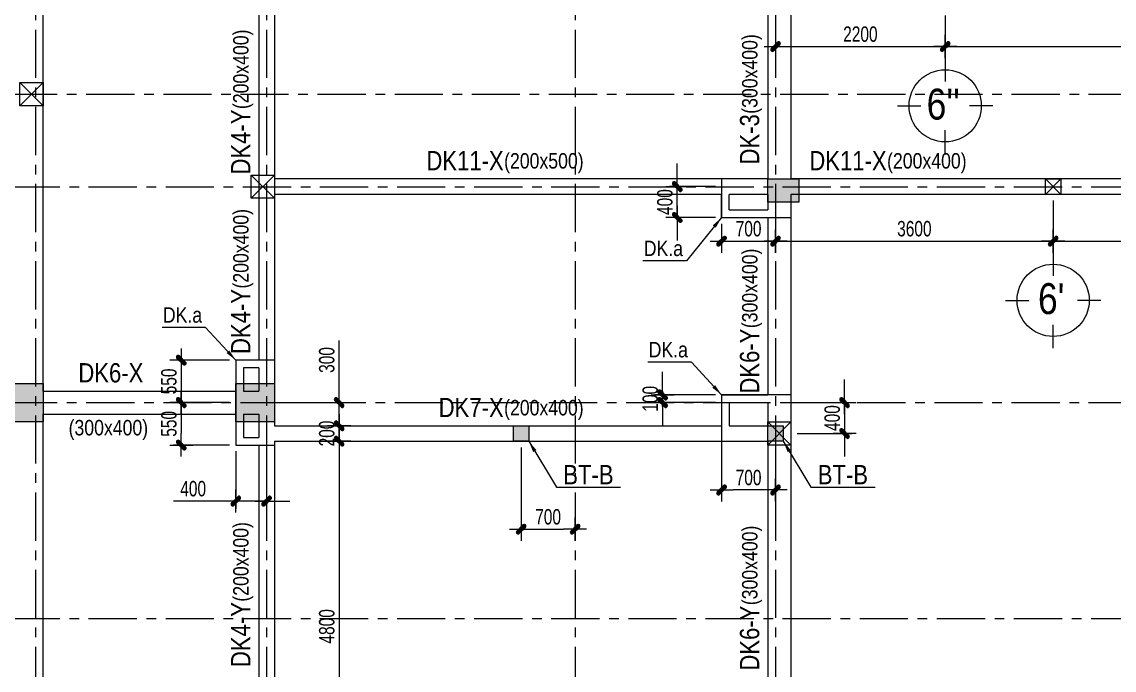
# Model space of a CAD drawing. Header units: millimetres. Extents: x -32285 to 839146, y -560248 to 114976.
# Drawn here: x 6725 to 20891, y 6482 to 14887 of the extents above; entities that cross this region are included whole.
import ezdxf
from ezdxf.enums import TextEntityAlignment as Align

# ---------------------------------------------------------------- set-up
doc = ezdxf.new("R2010")
doc.units = ezdxf.units.MM
doc.linetypes.add('CENTER', pattern=[2, 1.25, -0.25, 0.25, -0.25])
doc.layers.get('0').update_dxf_attribs({"lineweight": 20})
doc.layers.get('Defpoints').update_dxf_attribs({"lineweight": 9})
for name, color, linetype, lineweight in [('a', 2, 'Continuous', 20), ('A_Bao_Cot_S_0.2', 3, 'Continuous', 20), ('A_Bao_DK_S_0.2', 3, 'Continuous', 20), ('A_Center_S_0.09', 8, 'Continuous', 9), ('A_Hatch_Cot_S_0.2', 30, 'Continuous', 20), ('A_Note_Steel_S_0.09', 8, 'Continuous', 9), ('BT-1', 6, 'Continuous', 35), ('COT CAY 1', 10, 'Continuous', 20), ('COT CAY1', 6, 'Continuous', 20), ('DAU TRUC', 7, 'Continuous', 20), ('Dim P', 150, 'Continuous', 15), ('DK-X', 33, 'Continuous', 35), ('DK-Y', 6, 'Continuous', 35), ('GCT-S', 8, 'Continuous', 9), ('TTN', 4, 'Continuous', 20)]:
    doc.layers.add(name, color=color, linetype=linetype, lineweight=lineweight)
doc.styles.add('conden250', font='VHELVCN.TTF', dxfattribs={"height": 250})
doc.styles.add('Condense', font='VHELVCB.TTF', dxfattribs={"height": 400})
doc.styles.add('condense200', font='VHELVCN.TTF', dxfattribs={"height": 200})
doc.styles.add('Shx200', font='vn_vni.shx', dxfattribs={"width": 0.75, "bigfont": '@extfont2.shx'})
doc.dimstyles.new('SC 100 shx', dxfattribs={"dimtxt": 200, "dimasz": 150, "dimexe": 100, "dimexo": 80, "dimgap": 60, "dimtad": 1, "dimdec": 0, "dimtxsty": 'Shx200', "dimblk": 'STIK-01', "dimcen": -125, "dimdle": 100, "dimclrd": 8, "dimclre": 8, "dimclrt": 256, "dimadec": 0, "dimazin": 0, "dimtfac": 1, "dimtdec": 0, "dimtix": 1, "dimtmove": 0, "dimatfit": 3, "dimfxl": 1, "dimlwd": 9, "dimlwe": 9, "dimarcsym": 0})

# ---------------------------------------------------------------- blocks, each defined once
blk = doc.blocks.new('STIK-01')
at = {"lineweight": 13}
h = blk.add_hatch(color=8, dxfattribs=at)
edge = h.paths.add_edge_path()
edge.add_line((-0.162, -0.374), (0.374, 0.162))
edge.add_arc((0.268, 0.268), 0.15, 315, 495)
edge.add_line((0.162, 0.374), (-0.374, -0.162))
edge.add_arc((-0.268, -0.268), 0.15, 135, 315)
at = {"color": 8, "lineweight": 9}
for p, q in [((0, 0.212), (0, 1)), ((-0.212, 0), (-1, 0)), ((1, 0), (0.212, 0)), ((0, -1), (0, -0.212))]:
    blk.add_line(p, q, dxfattribs=at)
at = {"color": 8, "lineweight": 13}
blk.add_lwpolyline([(-0.162, -0.374), (0.374, 0.162, 1), (0.162, 0.374), (-0.374, -0.162, 1)], format="xyb", close=True, dxfattribs=at)
blk = doc.blocks.new('*D41')
at = {"layer": 'Defpoints', "color": 0, "linetype": 'Continuous', "transparency": 16777216}
for p in [(234852, -86833), (238452, -86733), (238452, -87339)]:
    blk.add_point(p, dxfattribs=at)
at = {"layer": 'Dim P', "color": 8, "linetype": 'Continuous', "lineweight": 9, "transparency": 16777216}
for p, q in [((238452, -86813), (238452, -87439)), ((234852, -86913), (234852, -87439)), ((235002, -87339), (238302, -87339))]:
    blk.add_line(p, q, dxfattribs=at)
at = {"layer": 'Dim P', "color": 8, "linetype": 'Continuous', "lineweight": 9, "transparency": 16777216, "xscale": 150, "yscale": 150, "zscale": 150, "rotation": 180}
blk.add_blockref('STIK-01', (234852, -87339), dxfattribs=at)
at = {"layer": 'Dim P', "color": 8, "linetype": 'Continuous', "lineweight": 9, "transparency": 16777216, "xscale": 150, "yscale": 150, "zscale": 150}
blk.add_blockref('STIK-01', (238452, -87339), dxfattribs=at)
at = {"layer": 'Dim P', "linetype": 'Continuous', "transparency": 16777216, "insert": (236652, -87179), "char_height": 200, "attachment_point": 5, "style": 'Shx200'}
blk.add_mtext('3600', dxfattribs=at)
blk = doc.blocks.new('*D42')
at = {"layer": 'Defpoints', "color": 0, "linetype": 'Continuous', "transparency": 16777216}
for p in [(238452, -86733), (242052, -86733), (242052, -87339)]:
    blk.add_point(p, dxfattribs=at)
at = {"layer": 'Dim P', "color": 8, "linetype": 'Continuous', "lineweight": 9, "transparency": 16777216}
for p, q in [((238452, -86813), (238452, -87439)), ((242052, -86813), (242052, -87439)), ((238602, -87339), (241902, -87339))]:
    blk.add_line(p, q, dxfattribs=at)
at = {"layer": 'Dim P', "color": 8, "linetype": 'Continuous', "lineweight": 9, "transparency": 16777216, "xscale": 150, "yscale": 150, "zscale": 150, "rotation": 180}
blk.add_blockref('STIK-01', (238452, -87339), dxfattribs=at)
at = {"layer": 'Dim P', "color": 8, "linetype": 'Continuous', "lineweight": 9, "transparency": 16777216, "xscale": 150, "yscale": 150, "zscale": 150}
blk.add_blockref('STIK-01', (242052, -87339), dxfattribs=at)
at = {"layer": 'Dim P', "linetype": 'Continuous', "transparency": 16777216, "insert": (240252, -87179), "char_height": 200, "attachment_point": 5, "style": 'Shx200'}
blk.add_mtext('3600', dxfattribs=at)
blk = doc.blocks.new('*D43')
at = {"layer": 'Defpoints', "color": 0, "linetype": 'Continuous', "transparency": 16777216}
for p in [(234852, -84333), (237052, -84333), (237052, -84817)]:
    blk.add_point(p, dxfattribs=at)
at = {"layer": 'Dim P', "color": 8, "linetype": 'Continuous', "lineweight": 9, "transparency": 16777216}
for p, q in [((234852, -84413), (234852, -84917)), ((237052, -84413), (237052, -84917)), ((235002, -84817), (236902, -84817))]:
    blk.add_line(p, q, dxfattribs=at)
at = {"layer": 'Dim P', "color": 8, "linetype": 'Continuous', "lineweight": 9, "transparency": 16777216, "xscale": 150, "yscale": 150, "zscale": 150, "rotation": 180}
blk.add_blockref('STIK-01', (234852, -84817), dxfattribs=at)
at = {"layer": 'Dim P', "color": 8, "linetype": 'Continuous', "lineweight": 9, "transparency": 16777216, "xscale": 150, "yscale": 150, "zscale": 150}
blk.add_blockref('STIK-01', (237052, -84817), dxfattribs=at)
at = {"layer": 'Dim P', "linetype": 'Continuous', "transparency": 16777216, "insert": (235952, -84657), "char_height": 200, "attachment_point": 5, "style": 'Shx200'}
blk.add_mtext('2200', dxfattribs=at)
blk = doc.blocks.new('*D44')
at = {"layer": 'Defpoints', "color": 0, "linetype": 'Continuous', "transparency": 16777216}
for p in [(237052, -84333), (242052, -84333), (242052, -84817)]:
    blk.add_point(p, dxfattribs=at)
at = {"layer": 'Dim P', "color": 8, "linetype": 'Continuous', "lineweight": 9, "transparency": 16777216}
for p, q in [((237052, -84413), (237052, -84917)), ((242052, -84413), (242052, -84917)), ((237202, -84817), (241902, -84817))]:
    blk.add_line(p, q, dxfattribs=at)
at = {"layer": 'Dim P', "color": 8, "linetype": 'Continuous', "lineweight": 9, "transparency": 16777216, "xscale": 150, "yscale": 150, "zscale": 150, "rotation": 180}
blk.add_blockref('STIK-01', (237052, -84817), dxfattribs=at)
at = {"layer": 'Dim P', "color": 8, "linetype": 'Continuous', "lineweight": 9, "transparency": 16777216, "xscale": 150, "yscale": 150, "zscale": 150}
blk.add_blockref('STIK-01', (242052, -84817), dxfattribs=at)
at = {"layer": 'Dim P', "linetype": 'Continuous', "transparency": 16777216, "insert": (239552, -84657), "char_height": 200, "attachment_point": 5, "style": 'Shx200'}
blk.add_mtext('5000', dxfattribs=at)
blk = doc.blocks.new('*D188')
at = {"layer": 'Defpoints', "color": 0, "linetype": 'Continuous', "transparency": 16777216}
for p in [(234152, -89733), (234852, -89983), (234152, -90565)]:
    blk.add_point(p, dxfattribs=at)
at = {"layer": 'Dim P', "color": 8, "linetype": 'Continuous', "lineweight": 9, "transparency": 16777216}
for p, q in [((234152, -89813), (234152, -90665)), ((234852, -90063), (234852, -90665)), ((234702, -90565), (234302, -90565))]:
    blk.add_line(p, q, dxfattribs=at)
at = {"layer": 'Dim P', "color": 8, "linetype": 'Continuous', "lineweight": 9, "transparency": 16777216, "xscale": 150, "yscale": 150, "zscale": 150, "rotation": 180}
blk.add_blockref('STIK-01', (234152, -90565), dxfattribs=at)
at = {"layer": 'Dim P', "color": 8, "linetype": 'Continuous', "lineweight": 9, "transparency": 16777216, "xscale": 150, "yscale": 150, "zscale": 150}
blk.add_blockref('STIK-01', (234852, -90565), dxfattribs=at)
at = {"layer": 'Dim P', "linetype": 'Continuous', "transparency": 16777216, "insert": (234502, -90405), "char_height": 200, "attachment_point": 5, "style": 'Shx200'}
blk.add_mtext('700', dxfattribs=at)
blk = doc.blocks.new('*D189')
at = {"layer": 'Defpoints', "color": 0, "linetype": 'Continuous', "transparency": 16777216}
for p in [(233387, -89333), (234152, -89333), (234152, -89433)]:
    blk.add_point(p, dxfattribs=at)
at = {"layer": 'Dim P', "color": 8, "linetype": 'Continuous', "lineweight": 9, "transparency": 16777216}
for p, q in [((233387, -89183), (233387, -89033)), ((234072, -89333), (233287, -89333)), ((233387, -89433), (233387, -89333)), ((234072, -89433), (233287, -89433)), ((233387, -89583), (233387, -89733))]:
    blk.add_line(p, q, dxfattribs=at)
at = {"layer": 'Dim P', "color": 8, "linetype": 'Continuous', "lineweight": 9, "transparency": 16777216, "xscale": 150, "yscale": 150, "zscale": 150}
for p, rotation in [((233387, -89333), 270), ((233387, -89433), 90)]:
    blk.add_blockref('STIK-01', p, dxfattribs=dict(at, rotation=rotation))
at = {"layer": 'Dim P', "linetype": 'Continuous', "transparency": 16777216, "insert": (233227, -89383), "char_height": 200, "attachment_point": 5, "rotation": 90, "style": 'Shx200'}
blk.add_mtext('100', dxfattribs=at)
blk = doc.blocks.new('*D190')
at = {"layer": 'Defpoints', "color": 0, "linetype": 'Continuous', "transparency": 16777216}
for p in [(235052, -89433), (235052, -89833), (235747, -89833)]:
    blk.add_point(p, dxfattribs=at)
at = {"layer": 'Dim P', "color": 8, "linetype": 'Continuous', "lineweight": 9, "transparency": 16777216}
for p, q in [((235747, -89283), (235747, -89133)), ((235132, -89433), (235847, -89433)), ((235747, -89433), (235747, -89833)), ((235132, -89833), (235847, -89833)), ((235747, -89983), (235747, -90133))]:
    blk.add_line(p, q, dxfattribs=at)
at = {"layer": 'Dim P', "color": 8, "linetype": 'Continuous', "lineweight": 9, "transparency": 16777216, "xscale": 150, "yscale": 150, "zscale": 150}
for p, rotation in [((235747, -89433), 270), ((235747, -89833), 90)]:
    blk.add_blockref('STIK-01', p, dxfattribs=dict(at, rotation=rotation))
at = {"layer": 'Dim P', "linetype": 'Continuous', "transparency": 16777216, "insert": (235587, -89633), "char_height": 200, "attachment_point": 5, "rotation": 90, "style": 'Shx200'}
blk.add_mtext('400', dxfattribs=at)
blk = doc.blocks.new('*D191')
at = {"layer": 'Defpoints', "color": 0, "linetype": 'Continuous', "transparency": 16777216}
for p in [(228352, -89733), (228352, -89933), (229192, -89933)]:
    blk.add_point(p, dxfattribs=at)
at = {"layer": 'Dim P', "color": 8, "linetype": 'Continuous', "lineweight": 9, "transparency": 16777216}
for p, q in [((229192, -89583), (229192, -89433)), ((228432, -89733), (229292, -89733)), ((229192, -89733), (229192, -89933)), ((228432, -89933), (229292, -89933)), ((229192, -90083), (229192, -90233))]:
    blk.add_line(p, q, dxfattribs=at)
at = {"layer": 'Dim P', "color": 8, "linetype": 'Continuous', "lineweight": 9, "transparency": 16777216, "xscale": 150, "yscale": 150, "zscale": 150}
for p, rotation in [((229192, -89733), 270), ((229192, -89933), 90)]:
    blk.add_blockref('STIK-01', p, dxfattribs=dict(at, rotation=rotation))
at = {"layer": 'Dim P', "linetype": 'Continuous', "transparency": 16777216, "insert": (229032, -89833), "char_height": 200, "attachment_point": 5, "rotation": 90, "style": 'Shx200'}
blk.add_mtext('200', dxfattribs=at)
blk = doc.blocks.new('*D192')
at = {"layer": 'Defpoints', "color": 0, "linetype": 'Continuous', "transparency": 16777216}
for p in [(228352, -89433), (229192, -89433), (228352, -89733)]:
    blk.add_point(p, dxfattribs=at)
at = {"layer": 'Dim P', "color": 8, "linetype": 'Continuous', "lineweight": 9, "transparency": 16777216}
for p, q in [((229192, -89283), (229192, -88627)), ((228432, -89433), (229292, -89433)), ((229192, -89733), (229192, -89433)), ((228432, -89733), (229292, -89733)), ((229192, -89883), (229192, -90033))]:
    blk.add_line(p, q, dxfattribs=at)
at = {"layer": 'Dim P', "color": 8, "linetype": 'Continuous', "lineweight": 9, "transparency": 16777216, "xscale": 150, "yscale": 150, "zscale": 150}
for p, rotation in [((229192, -89433), 270), ((229192, -89733), 90)]:
    blk.add_blockref('STIK-01', p, dxfattribs=dict(at, rotation=rotation))
at = {"layer": 'Dim P', "linetype": 'Continuous', "transparency": 16777216, "insert": (229032, -88880), "char_height": 200, "attachment_point": 5, "rotation": 90, "style": 'Shx200'}
blk.add_mtext('300', dxfattribs=at)
blk = doc.blocks.new('*D193')
at = {"layer": 'Defpoints', "color": 0, "linetype": 'Continuous', "transparency": 16777216}
for p in [(228352, -89933), (228352, -94733), (229192, -94733)]:
    blk.add_point(p, dxfattribs=at)
at = {"layer": 'Dim P', "color": 8, "linetype": 'Continuous', "lineweight": 9, "transparency": 16777216}
for p, q in [((228432, -89933), (229292, -89933)), ((229192, -90083), (229192, -94583)), ((228432, -94733), (229292, -94733))]:
    blk.add_line(p, q, dxfattribs=at)
at = {"layer": 'Dim P', "color": 8, "linetype": 'Continuous', "lineweight": 9, "transparency": 16777216, "xscale": 150, "yscale": 150, "zscale": 150}
for p, rotation in [((229192, -89933), 90), ((229192, -94733), 270)]:
    blk.add_blockref('STIK-01', p, dxfattribs=dict(at, rotation=rotation))
at = {"layer": 'Dim P', "linetype": 'Continuous', "transparency": 16777216, "insert": (229032, -92333), "char_height": 200, "attachment_point": 5, "rotation": 90, "style": 'Shx200'}
blk.add_mtext('4800', dxfattribs=at)
blk = doc.blocks.new('*D194')
at = {"layer": 'Defpoints', "color": 0, "linetype": 'Continuous', "transparency": 16777216}
for p in [(233577, -86633), (234152, -86633), (234152, -87033)]:
    blk.add_point(p, dxfattribs=at)
at = {"layer": 'Dim P', "color": 8, "linetype": 'Continuous', "lineweight": 9, "transparency": 16777216}
for p, q in [((233577, -86483), (233577, -86333)), ((234072, -86633), (233477, -86633)), ((233577, -87033), (233577, -86633)), ((234072, -87033), (233477, -87033)), ((233577, -87183), (233577, -87333))]:
    blk.add_line(p, q, dxfattribs=at)
at = {"layer": 'Dim P', "color": 8, "linetype": 'Continuous', "lineweight": 9, "transparency": 16777216, "xscale": 150, "yscale": 150, "zscale": 150}
for p, rotation in [((233577, -86633), 270), ((233577, -87033), 90)]:
    blk.add_blockref('STIK-01', p, dxfattribs=dict(at, rotation=rotation))
at = {"layer": 'Dim P', "linetype": 'Continuous', "transparency": 16777216, "insert": (233417, -86833), "char_height": 200, "attachment_point": 5, "rotation": 90, "style": 'Shx200'}
blk.add_mtext('400', dxfattribs=at)
blk = doc.blocks.new('*D195')
at = {"layer": 'Defpoints', "color": 0, "linetype": 'Continuous', "transparency": 16777216}
for p in [(234152, -87033), (234852, -87033), (234852, -87339)]:
    blk.add_point(p, dxfattribs=at)
at = {"layer": 'Dim P', "color": 8, "linetype": 'Continuous', "lineweight": 9, "transparency": 16777216}
for p, q in [((234152, -87113), (234152, -87439)), ((234852, -87113), (234852, -87439)), ((234302, -87339), (234702, -87339))]:
    blk.add_line(p, q, dxfattribs=at)
at = {"layer": 'Dim P', "color": 8, "linetype": 'Continuous', "lineweight": 9, "transparency": 16777216, "xscale": 150, "yscale": 150, "zscale": 150, "rotation": 180}
blk.add_blockref('STIK-01', (234152, -87339), dxfattribs=at)
at = {"layer": 'Dim P', "color": 8, "linetype": 'Continuous', "lineweight": 9, "transparency": 16777216, "xscale": 150, "yscale": 150, "zscale": 150}
blk.add_blockref('STIK-01', (234852, -87339), dxfattribs=at)
at = {"layer": 'Dim P', "linetype": 'Continuous', "transparency": 16777216, "insert": (234502, -87179), "char_height": 200, "attachment_point": 5, "style": 'Shx200'}
blk.add_mtext('700', dxfattribs=at)
blk = doc.blocks.new('*D223')
at = {"layer": 'Defpoints', "color": 0, "linetype": 'Continuous', "transparency": 16777216}
for p in [(227852, -89983), (228252, -89983), (228252, -90709)]:
    blk.add_point(p, dxfattribs=at)
at = {"layer": 'Dim P', "color": 8, "linetype": 'Continuous', "lineweight": 9, "transparency": 16777216}
for p, q in [((227852, -90063), (227852, -90809)), ((228252, -90063), (228252, -90809)), ((227702, -90709), (227046, -90709)), ((228252, -90709), (227852, -90709)), ((228402, -90709), (228552, -90709))]:
    blk.add_line(p, q, dxfattribs=at)
at = {"layer": 'Dim P', "color": 8, "linetype": 'Continuous', "lineweight": 9, "transparency": 16777216, "xscale": 150, "yscale": 150, "zscale": 150}
blk.add_blockref('STIK-01', (227852, -90709), dxfattribs=at)
at = {"layer": 'Dim P', "color": 8, "linetype": 'Continuous', "lineweight": 9, "transparency": 16777216, "xscale": 150, "yscale": 150, "zscale": 150, "rotation": 180}
blk.add_blockref('STIK-01', (228252, -90709), dxfattribs=at)
at = {"layer": 'Dim P', "linetype": 'Continuous', "transparency": 16777216, "insert": (227299, -90549), "char_height": 200, "attachment_point": 5, "style": 'Shx200'}
blk.add_mtext('400', dxfattribs=at)
blk = doc.blocks.new('*D224')
at = {"layer": 'Defpoints', "color": 0, "linetype": 'Continuous', "transparency": 16777216}
for p in [(227852, -88883), (227145, -89433), (227852, -89433)]:
    blk.add_point(p, dxfattribs=at)
at = {"layer": 'Dim P', "color": 8, "linetype": 'Continuous', "lineweight": 9, "transparency": 16777216}
for p, q in [((227772, -88883), (227045, -88883)), ((227145, -89033), (227145, -89283)), ((227772, -89433), (227045, -89433))]:
    blk.add_line(p, q, dxfattribs=at)
at = {"layer": 'Dim P', "color": 8, "linetype": 'Continuous', "lineweight": 9, "transparency": 16777216, "xscale": 150, "yscale": 150, "zscale": 150}
for p, rotation in [((227145, -88883), 90), ((227145, -89433), 270)]:
    blk.add_blockref('STIK-01', p, dxfattribs=dict(at, rotation=rotation))
at = {"layer": 'Dim P', "linetype": 'Continuous', "transparency": 16777216, "insert": (226985, -89158), "char_height": 200, "attachment_point": 5, "rotation": 90, "style": 'Shx200'}
blk.add_mtext('550', dxfattribs=at)
blk = doc.blocks.new('*D225')
at = {"layer": 'Defpoints', "color": 0, "linetype": 'Continuous', "transparency": 16777216}
for p in [(227852, -89433), (227145, -89983), (227852, -89983)]:
    blk.add_point(p, dxfattribs=at)
at = {"layer": 'Dim P', "color": 8, "linetype": 'Continuous', "lineweight": 9, "transparency": 16777216}
for p, q in [((227772, -89433), (227045, -89433)), ((227145, -89583), (227145, -89833)), ((227772, -89983), (227045, -89983))]:
    blk.add_line(p, q, dxfattribs=at)
at = {"layer": 'Dim P', "color": 8, "linetype": 'Continuous', "lineweight": 9, "transparency": 16777216, "xscale": 150, "yscale": 150, "zscale": 150}
for p, rotation in [((227145, -89433), 90), ((227145, -89983), 270)]:
    blk.add_blockref('STIK-01', p, dxfattribs=dict(at, rotation=rotation))
at = {"layer": 'Dim P', "linetype": 'Continuous', "transparency": 16777216, "insert": (226985, -89708), "char_height": 200, "attachment_point": 5, "rotation": 90, "style": 'Shx200'}
blk.add_mtext('550', dxfattribs=at)
blk = doc.blocks.new('COL-HTRU')
at = {"layer": 'A_Bao_Cot_S_0.2', "linetype": 'Continuous'}
for points in [[(-27576, 12170), (-27576, 12470), (-27176, 12470), (-27176, 12170)], [(-37376, 9320), (-37376, 9820), (-36976, 9820), (-36976, 9320)], [(-34476, 9320), (-34476, 9820), (-33976, 9820), (-33976, 9320)]]:
    blk.add_lwpolyline(points, close=True, dxfattribs=at)
at = {"layer": 'A_Hatch_Cot_S_0.2', "linetype": 'Continuous'}
for points in [[(-27176, 12170), (-27176, 12470), (-27576, 12170), (-27576, 12470)], [(-36976, 9320), (-36976, 9820), (-37376, 9320), (-37376, 9820)], [(-33976, 9320), (-33976, 9820), (-34476, 9320), (-34476, 9820)]]:
    blk.add_trace(points, dxfattribs=at)
blk = doc.blocks.new('TDV-TYPE1')
at = {"color": 8, "linetype": 'ByBlock', "lineweight": 20}
for p, q in [((0, 618), (0, 317)), ((-618, 0), (-317, 0)), ((618, 0), (317, 0)), ((0, -618), (0, -317))]:
    blk.add_line(p, q, dxfattribs=at)
at = {"color": 7, "linetype": 'ByBlock', "lineweight": 20}
blk.add_circle((0, 0), 468, dxfattribs=at)
at = {"color": 1, "linetype": 'ByBlock', "style": 'Condense'}
for tag, height, p in [('10', 400, (-67, 22)), ('A', 200, (275, -119))]:
    blk.add_attdef(tag, text='', height=height, dxfattribs=at).set_placement(p, align=Align.MIDDLE_CENTER)
blk = doc.blocks.new('MyBlock22')
at = {"layer": 'COT CAY 1'}
for p, q in [((-22400, -7500), (-22100, -7200)), ((-22100, -7500), (-22400, -7200)), ((-19400, -8700), (-19100, -8400)), ((-19100, -8700), (-19400, -8400)), ((-9100, -8650), (-8900, -8450)), ((-8900, -8650), (-9100, -8450)), ((-12700, -11900), (-12400, -11600)), ((-12400, -11900), (-12700, -11600))]:
    blk.add_line(p, q, dxfattribs=at)
for points in [[(-22400, -7500), (-22400, -7200), (-22100, -7200), (-22100, -7500)], [(-19400, -8700), (-19400, -8400), (-19100, -8400), (-19100, -8700)], [(-9100, -8650), (-9100, -8450), (-8900, -8450), (-8900, -8650)], [(-12700, -11900), (-12700, -11600), (-12400, -11600), (-12400, -11900)]]:
    blk.add_lwpolyline(points, close=True, dxfattribs=at)
blk = doc.blocks.new('*D269')
at = {"layer": 'Defpoints', "color": 0, "linetype": 'Continuous', "transparency": 16777216}
for p in [(231552, -89933), (232252, -90748), (232252, -91074)]:
    blk.add_point(p, dxfattribs=at)
at = {"layer": 'Dim P', "color": 8, "linetype": 'Continuous', "lineweight": 9, "transparency": 16777216}
for p, q in [((231552, -90013), (231552, -91174)), ((232252, -90828), (232252, -91174)), ((231702, -91074), (232102, -91074))]:
    blk.add_line(p, q, dxfattribs=at)
at = {"layer": 'Dim P', "color": 8, "linetype": 'Continuous', "lineweight": 9, "transparency": 16777216, "xscale": 150, "yscale": 150, "zscale": 150, "rotation": 180}
blk.add_blockref('STIK-01', (231552, -91074), dxfattribs=at)
at = {"layer": 'Dim P', "color": 8, "linetype": 'Continuous', "lineweight": 9, "transparency": 16777216, "xscale": 150, "yscale": 150, "zscale": 150}
blk.add_blockref('STIK-01', (232252, -91074), dxfattribs=at)
at = {"layer": 'Dim P', "linetype": 'Continuous', "transparency": 16777216, "insert": (231902, -90914), "char_height": 200, "attachment_point": 5, "style": 'Shx200'}
blk.add_mtext('700', dxfattribs=at)
blk = doc.blocks.new('BTT1 - UPDATE')
at = {"layer": 'COT CAY1', "linetype": 'Continuous'}
h = blk.add_hatch(color=5, dxfattribs=at)
h.dxf.hatch_style = 1
h.paths.add_polyline_path([(965960, -111705), (966160, -111705), (966160, -111905), (965960, -111905)])
h = blk.add_hatch(color=5, dxfattribs=at)
h.dxf.hatch_style = 1
h.paths.add_polyline_path([(969260, -111705), (969460, -111705), (969460, -111905), (969260, -111905)])
at = {"layer": 'COT CAY1', "color": 5}
for points in [[(965960, -111705), (966160, -111705), (966160, -111905), (965960, -111905)], [(969260, -111705), (969460, -111705), (969460, -111905), (969260, -111905)]]:
    blk.add_lwpolyline(points, close=True, dxfattribs=at)
at = {"layer": 'BT-1', "color": 5, "linetype": 'Continuous', "ltscale": 0.4, "style": 'conden250'}
for p in [(966933, -112539), (970233, -112539)]:
    blk.add_text('BT-B', height=250, dxfattribs=at).set_placement(p, align=Align.BOTTOM_CENTER)
at = {"layer": 'A_Note_Steel_S_0.09', "linetype": 'Continuous'}
for points in [[(966160, -111905), (966519, -112502), (967350, -112502)], [(969460, -111905), (969819, -112502), (970650, -112502)]]:
    blk.add_leader(points, dimstyle='SC 100 shx', override={"dimgap": 60, "dimtad": 0}, dxfattribs=at)

msp = doc.modelspace()

# ---------------------------------------------------------------- linework, layer by layer
at = {"layer": 'a', "linetype": 'Continuous'}
for p, q in [((15800, 12850), (15800, 12350)), ((15800, 12350), (16700, 12350)), ((10000, 10500), (9500, 10500)), ((9500, 10500), (9500, 9400)), ((16700, 10050), (15800, 10050)), ((15800, 10050), (15800, 9450)), ((9500, 9400), (10000, 9400))]:
    msp.add_line(p, q, dxfattribs=at)
at = {"layer": 'A_Bao_DK_S_0.2', "linetype": 'Continuous'}
for p, q in [((7000, 10100), (7000, 17800)), ((9800, 17400), (9800, 10500)), ((10000, 15050), (10000, 12850)), ((16400, 15050), (16400, 12850)), ((16700, 15050), (16700, 12850)), ((16400, 12850), (10000, 12850)), ((23600, 12850), (16700, 12850)), ((15800, 12650), (10000, 12650)), ((10000, 12650), (10000, 9650)), ((15800, 12350), (15800, 12650)), ((16400, 12650), (15900, 12650)), ((15900, 12450), (15900, 12650)), ((16400, 12650), (16400, 12450)), ((24850, 12650), (16700, 12650)), ((16700, 12650), (16700, 4750)), ((15800, 12350), (16400, 12350)), ((15900, 12450), (16400, 12450)), ((16400, 12350), (16400, 10050)), ((9800, 10400), (9800, 10100)), ((7000, 10100), (9500, 10100)), ((9600, 10100), (9800, 10100)), ((15800, 10050), (16400, 10050)), ((15800, 10050), (15800, 9650)), ((15900, 9950), (16400, 9950)), ((15900, 9950), (15900, 9650)), ((16400, 9950), (16400, 9650)), ((7000, 4750), (7000, 9800)), ((7000, 9800), (9500, 9800)), ((9600, 9800), (9800, 9800)), ((9800, 9800), (9800, 9500)), ((10000, 9650), (15800, 9650)), ((15900, 9650), (16400, 9650)), ((9800, 9400), (9800, 5750)), ((10000, 9450), (10000, 4750)), ((10000, 9450), (16400, 9450)), ((16400, 9450), (16400, 4750))]:
    msp.add_line(p, q, dxfattribs=at)
for points in [[(9800, 10500), (9500, 10500), (9500, 10100)], [(9800, 10400), (9600, 10400), (9600, 10100)], [(9500, 9800), (9500, 9400), (9800, 9400)], [(9600, 9800), (9600, 9500), (9800, 9500)]]:
    msp.add_lwpolyline(points, dxfattribs=at)
at = {"layer": 'A_Center_S_0.09', "linetype": 'CENTER', "ltscale": 500}
for p, q in [((6900, 29784.7), (6900, -4531.6)), ((9900, 29784.7), (9900, -4531.6)), ((13900, 29784.7), (13900, -4531.6)), ((16500, 29784.7), (16500, -4531.6)), ((-7439.8, 13950), (52833.4, 13950)), ((-7408.4, 12750), (52833.4, 12750)), ((-7439.8, 9950), (52833.4, 9950)), ((-7408.4, 7150), (52833.4, 7150))]:
    msp.add_line(p, q, dxfattribs=at)

# ---------------------------------------------------------------- block references
at = {"layer": 'A_Bao_Cot_S_0.2', "linetype": 'Continuous'}
msp.add_blockref('COL-HTRU', (43976.4, 379.9), dxfattribs=at)
at = {"layer": 'COT CAY 1'}
msp.add_blockref('MyBlock22', (29100, 21300), dxfattribs=at)
at = {"layer": 'DAU TRUC', "linetype": 'Continuous'}
ref = msp.add_blockref('TDV-TYPE1', (18700, 13797.9), dxfattribs=at)
ref.add_attrib('10', "6''", dxfattribs={"layer": '0', "color": 1, "linetype": 'ByBlock', "height": 400, "style": 'Condense'}).set_placement((18674.8, 13820), align=Align.MIDDLE_CENTER)
ref = msp.add_blockref('TDV-TYPE1', (20100, 11276.3), dxfattribs=at)
ref.add_attrib('10', "6'", dxfattribs={"layer": '0', "color": 1, "linetype": 'ByBlock', "height": 400, "style": 'Condense'}).set_placement((20074.8, 11298.5), align=Align.MIDDLE_CENTER)
at = {"layer": 'GCT-S', "linetype": 'Continuous'}
msp.add_blockref('BTT1 - UPDATE', (-952860, 121355.5), dxfattribs=at)

# ---------------------------------------------------------------- texts
at = {"layer": 'a', "linetype": 'Continuous', "ltscale": 0.4, "style": 'conden250'}
for p in [(14790.5, 11790), (8554.1, 10926.9), (14854.1, 10476.9)]:
    msp.add_text('DK.a', height=200, dxfattribs=at).set_placement(p, align=Align.BOTTOM_LEFT)
at = {"layer": 'DK-X', "linetype": 'Continuous', "ltscale": 0.4, "style": 'conden250'}
for s, p in [('DK11-X', (12973.9, 13087)), ('DK11-X', (17940.5, 13087)), ('DK6-X', (8301, 10337)), ('DK7-X', (12973.9, 9887))]:
    msp.add_text(s, height=250, dxfattribs=at).set_placement(p, align=Align.MIDDLE_RIGHT)
at = {"layer": 'DK-Y', "linetype": 'Continuous', "ltscale": 0.4, "style": 'conden250'}
for s, p in [('DK4-Y', (9563.1, 13750.5)), ('DK-3', (16163.1, 13689.5)), ('DK4-Y', (9563.1, 11424.1)), ('DK6-Y', (16163.1, 10910.3)), ('DK4-Y', (9563.1, 7365)), ('DK6-Y', (16163.1, 7319.3))]:
    msp.add_text(s, height=250, rotation=90, dxfattribs=at).set_placement(p, align=Align.MIDDLE_RIGHT)
at = {"layer": 'TTN', "linetype": 'Continuous', "ltscale": 0.4, "style": 'condense200'}
for s, p in [('(200x400)', (9565.2, 13755.8)), ('(300x400)', (16165.2, 13694.8)), ('(200x400)', (9565.2, 11429.4)), ('(300x400)', (16165.2, 10915.6)), ('(200x400)', (9565.2, 7370.3)), ('(300x400)', (16165.2, 7324.6))]:
    msp.add_text(s, height=200, rotation=90, dxfattribs=at).set_placement(p, align=Align.MIDDLE_LEFT)
for s, p in [('(200x500)', (12979.2, 13084.9)), ('(200x400)', (17945.8, 13084.9)), ('(200x400)', (12979.2, 9884.9)), ('(300x400)', (7331.3, 9625.7))]:
    msp.add_text(s, height=200, dxfattribs=at).set_placement(p, align=Align.MIDDLE_LEFT)

# ---------------------------------------------------------------- dimensions: what is measured, and where the dimension line sits
at = {"layer": 'Dim P', "linetype": 'Continuous'}
for base, p1, p2, picture, middle in [((18700, 14566.2), (16500, 15050), (18700, 15050), '*D43', (17600, 14726.2)), ((20100, 12044.7), (16500, 12550), (20100, 12650), '*D41', (18300, 12204.7)), ((16500, 12044.7), (15800, 12350), (16500, 12350), '*D195', (16150, 12204.7)), ((15800, 8818.5), (16500, 9400), (15800, 9650), '*D188', (16150, 8978.5)), ((13900, 8308.7), (13200, 9450), (13900, 8635.7), '*D269', (13550, 8468.7))]:
    dim = msp.add_linear_dim(base=base, p1=p1, p2=p2, dimstyle='SC 100 shx', dxfattribs=at)
    dim.commit()
    dim.dimension.update_dxf_attribs({"geometry": picture, "text_midpoint": middle, "insert": (-218352.1, 99383.2)})
for base, p1, p2, picture, middle in [((23700, 14566.2), (18700, 15050), (23700, 15050), '*D44', (21200, 14726.2)), ((23700, 12044.7), (20100, 12650), (23700, 12650), '*D42', (21900, 12204.7))]:
    dim = msp.add_linear_dim(base=base, p1=p1, p2=p2, dimstyle='SC 100 shx', override={"dimtmove": 1}, dxfattribs=at)
    dim.commit()
    dim.dimension.update_dxf_attribs({"geometry": picture, "text_midpoint": middle, "insert": (-218352.1, 99383.2)})
for base, p1, p2, picture, middle in [((15225.1, 12750), (15800, 12350), (15800, 12750), '*D194', (15065.1, 12550)), ((8792.4, 9950), (9500, 10500), (9500, 9950), '*D224', (8632.4, 10225)), ((15034.9, 10050), (15800, 9950), (15800, 10050), '*D189', (14874.9, 10000)), ((17395.2, 9550), (16700, 9950), (16700, 9550), '*D190', (17235.2, 9750)), ((8792.4, 9400), (9500, 9950), (9500, 9400), '*D225', (8632.4, 9675)), ((10839.8, 9450), (10000, 9650), (10000, 9450), '*D191', (10679.8, 9550)), ((10839.8, 4650), (10000, 9450), (10000, 4650), '*D193', (10679.8, 7050))]:
    dim = msp.add_linear_dim(base=base, p1=p1, p2=p2, angle=90, dimstyle='SC 100 shx', dxfattribs=at)
    dim.commit()
    dim.dimension.update_dxf_attribs({"geometry": picture, "text_midpoint": middle, "insert": (-218352.1, 99383.2)})
dim = msp.add_linear_dim(base=(10839.8, 9950), p1=(10000, 9650), p2=(10000, 9950), angle=90, dimstyle='SC 100 shx', dxfattribs=at)
dim.commit()
dim.dimension.update_dxf_attribs({"geometry": '*D192', "text_midpoint": (10839.8, 10502.9), "dimtype": 128, "insert": (-218352.1, 99383.2)})
dim = msp.add_linear_dim(base=(9900, 8673.9), p1=(9500, 9400), p2=(9900, 9400), dimstyle='SC 100 shx', dxfattribs=at)
dim.commit()
dim.dimension.update_dxf_attribs({"geometry": '*D223', "text_midpoint": (8947.2, 8673.9), "dimtype": 128, "insert": (-218352.1, 99383.2)})

# ---------------------------------------------------------------- leaders
at = {"layer": 'A_Note_Steel_S_0.09', "linetype": 'Continuous'}
for points in [[(15800, 12350), (15344, 11787.1), (14779.7, 11787.1)], [(9500, 10500), (9107.6, 10924), (8543.3, 10924)], [(15800, 10050), (15407.6, 10474), (14843.3, 10474)]]:
    msp.add_leader(points, dimstyle='SC 100 shx', override={"dimgap": 60, "dimtad": 0}, dxfattribs=at)

doc.saveas('drawing.dxf')
